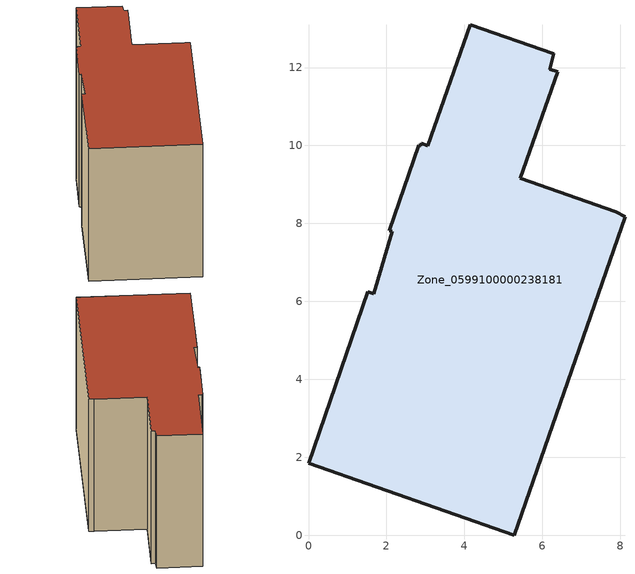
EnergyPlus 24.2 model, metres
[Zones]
Zone_0599100000238181
 floor ground (C_G): 6.29,12.35 6.19,11.96 6.39,11.89 5.43,9.16 7.88,8.3 8.12,8.18 5.28,0 0,1.85 1.52,6.24 1.67,6.19 2.15,7.8 2.06,7.81 2.83,10.01 2.88,9.99 2.9,10.05 3.06,9.99 4.15,13.1 z0
 wall outside (C_F): 1.52,6.24 0,1.85 5.28,0 8.12,8.18 7.88,8.3 5.43,9.16 6.39,11.89 6.19,11.96 6.29,12.35 4.15,13.1 3.06,9.99 2.9,10.05 2.88,9.99 2.83,10.01 2.06,7.81 2.15,7.8 1.67,6.19 1.52,6.24 z0:7.89
 roof outside (C_R): 6.19,11.96 6.29,12.35 4.15,13.1 3.06,9.99 2.9,10.05 2.88,9.99 2.83,10.01 2.06,7.81 2.15,7.8 1.67,6.19 1.52,6.24 0,1.85 5.28,0 8.12,8.18 7.88,8.3 5.43,9.16 6.39,11.89 z7.89
[BUILDING]
Pand.0599100000238181: North Axis=0; Terrain=City; Loads Convergence Tolerance Value=0.04; Temperature Convergence Tolerance Value=0.4; Solar Distribution=FullExterior; Maximum Number of Warmup Days=25; Minimum Number of Warmup Days=1
[Site:Location]
Rotterdam.The.Hague.AP_ZH_NLD Design_Conditions: Latitude=51.96; Longitude=4.45; Time Zone=1; Elevation=-4.5
[SITE:GROUNDTEMPERATURE:BUILDINGSURFACE]
18, 18, 18, 18, 18, 18, 18, 18, 18, 18, 18, 18
[MATERIAL] Thermal Absorptance=0.9; Solar Absorptance=0.7; Visible Absorptance=0.7
Name | Roughness | Thickness | Conductivity | Density | Specific Heat
G.TC.1975-1991 | MediumSmooth | 0.15 | 0.288461 | 540 | 1210
F.TC.1975-1991 | Rough | 0.3 | 0.230769 | 1920 | 840
R.TC.1975-1991 | MediumRough | 0.2 | 0.153846 | 1500 | 1000
[CONSTRUCTION]
C_G: G.TC.1975-1991
C_F: F.TC.1975-1991
C_R: R.TC.1975-1991
[ZONE]
Zone_0599100000238181: Type=1; Multiplier=1; Ceiling Height=Autocalculate; Volume=Autocalculate; Floor Area=autocalculate; Part of Total Floor Area=Yes
[ZONEINFILTRATION:DESIGNFLOWRATE]
Infil_Zone_0599100000238181: Zone or ZoneList or Space or SpaceList=Zone_0599100000238181; Schedule=AlwaysOn; Design Flow Rate Calculation Method=Flow/Area; Flow Rate per Floor Area=0.003; Constant Term Coefficient=1; Temperature Term Coefficient=0; Velocity Term Coefficient=0; Velocity Squared Term Coefficient=0
[HVACTEMPLATE:ZONE:IDEALLOADSAIRSYSTEM]
Zone_0599100000238181: Maximum Heating Supply Air Temperature=50; Minimum Cooling Supply Air Temperature=13; Maximum Heating Supply Air Humidity Ratio=0.0156; Minimum Cooling Supply Air Humidity Ratio=0.0077; Heating Limit=NoLimit; Cooling Limit=NoLimit; Dehumidification Control Type=ConstantSensibleHeatRatio; Cooling Sensible Heat Ratio=0.7; Dehumidification Setpoint=60; Humidification Control Type=None; Humidification Setpoint=30; Outdoor Air Method=None; Outdoor Air Flow Rate per Person=0.00944; Outdoor Air Flow Rate per Zone Floor Area=0; Outdoor Air Flow Rate per Zone=0; Demand Controlled Ventilation Type=None; Outdoor Air Economizer Type=NoEconomizer; Heat Recovery Type=None; Sensible Heat Recovery Effectiveness=0.7; Latent Heat Recovery Effectiveness=0.65
[ZONECONTROL:THERMOSTAT]
ThermostatControl_Zone_0599100000238181: Zone or ZoneList=Zone_0599100000238181; Control Type Schedule=DualSetpointControlType; Control 1=Thermostat_Zone_0599100000238181; Temperature Difference Between Cutout And Setpoint=0
[THERMOSTATSETPOINT:DUALSETPOINT]
Thermostat_Zone_0599100000238181: Heating Setpoint Temperature Schedule=HeatingSetpoint_Zone_0599100000238181; Cooling Setpoint Temperature Schedule=CoolingSetpoint_Zone_0599100000238181
[SCHEDULE:COMPACT]
HeatingSetpoint_Zone_0599100000238181: Through: 12/31, For: AllDays, Until: 24:00, 21
CoolingSetpoint_Zone_0599100000238181: Through: 12/31, For: AllDays, Until: 24:00, 24
DualSetpointControlType: Through: 12/31, For: AllDays, Until: 24:00, 4
AlwaysOn: Through: 12/31, For: AllDays, Until: 24:00, 1
